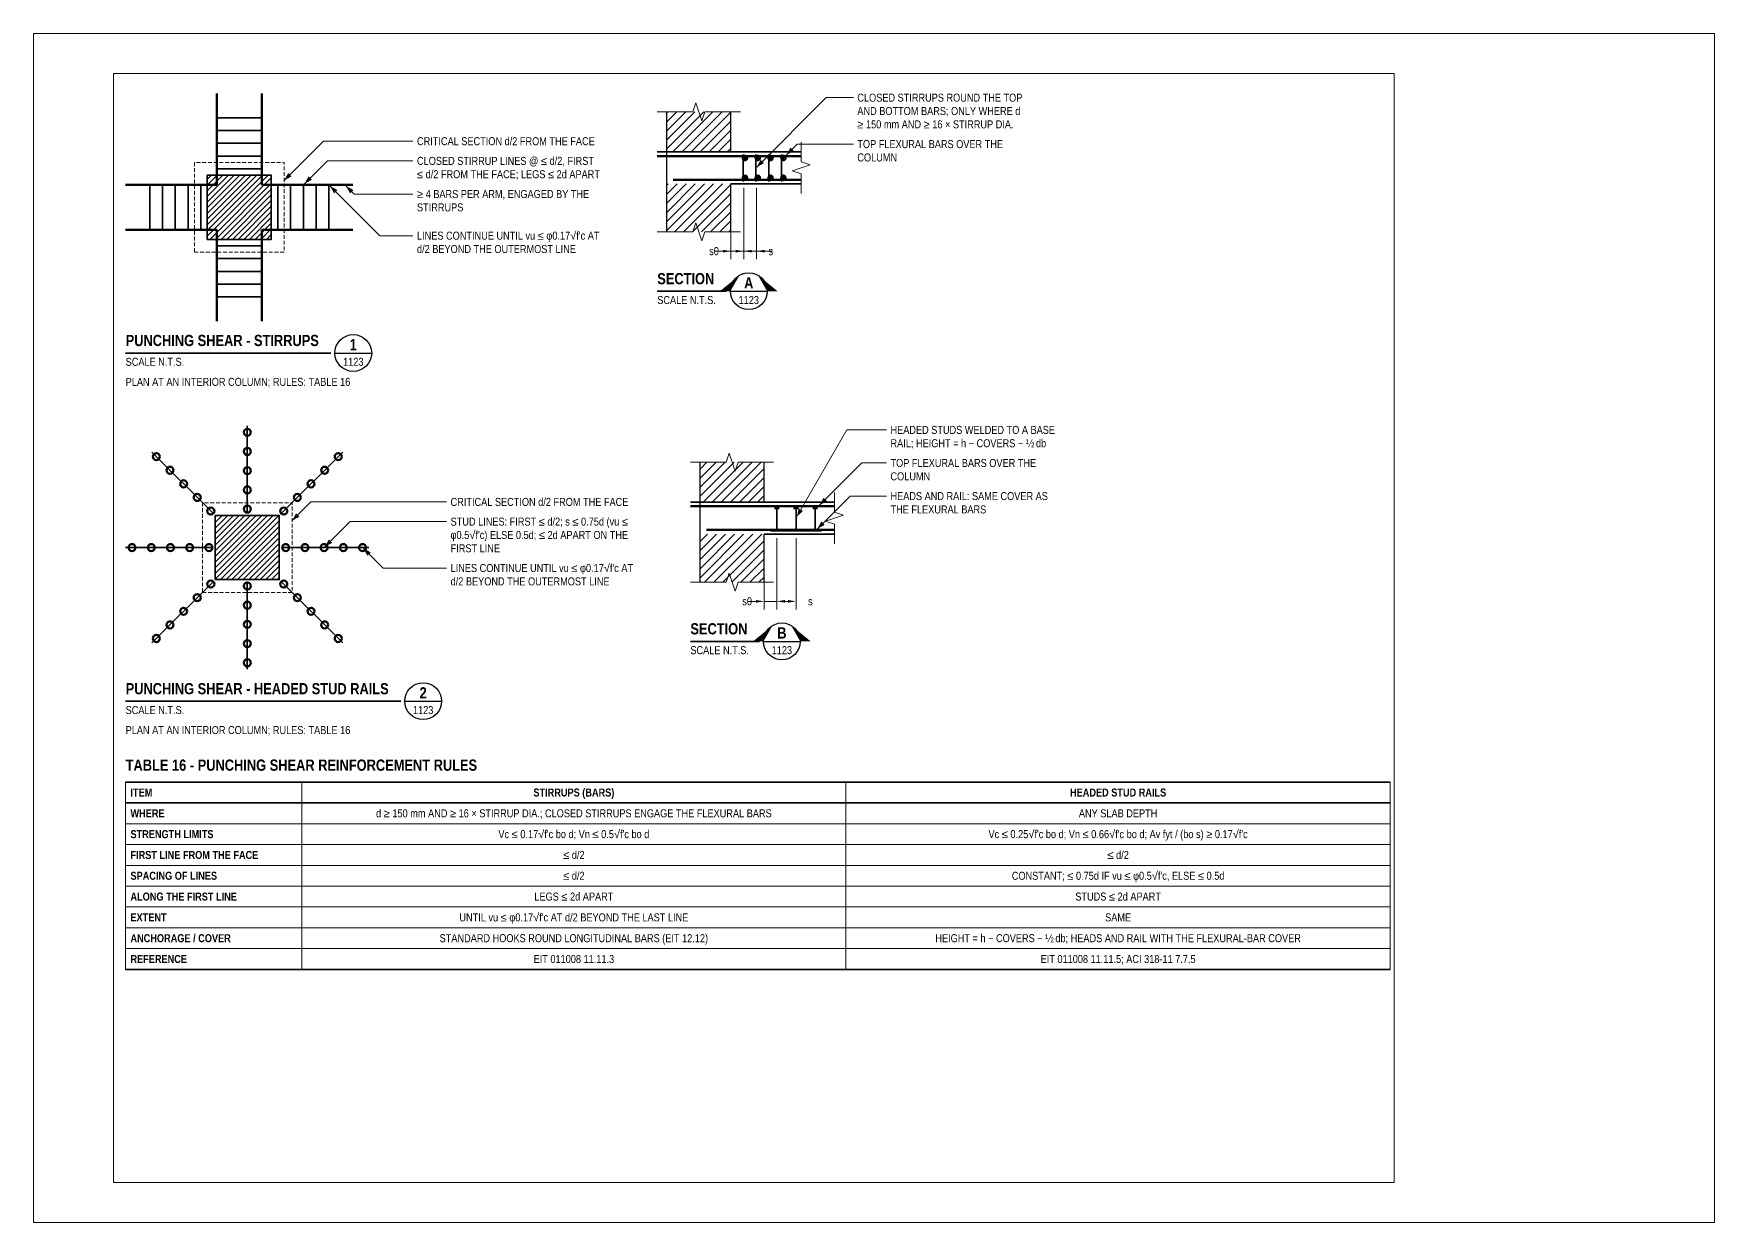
# Model space of a CAD drawing. Header units: millimetres. Extents: x 0 to 91000, y 0 to 7425.
# Drawn here: x 23000 to 33500, y 0 to 7425 of the extents above; entities that cross this region are included whole.
import ezdxf
from ezdxf.enums import TextEntityAlignment as Align

# ---------------------------------------------------------------- set-up
doc = ezdxf.new("R2010")
doc.units = ezdxf.units.MM
doc.header["$LTSCALE"] = 3.75
doc.linetypes.add('HIDDEN', pattern=[9.525, 6.35, -3.175])
for name, color, linetype, lineweight in [('S-ANNO', 3, 'Continuous', 18), ('S-BREAK', 8, 'Continuous', 18), ('S-CONC', 4, 'Continuous', 35), ('S-CONC-VIS', 5, 'Continuous', 25), ('S-DET', 7, 'Continuous', 18), ('S-DIMS', 2, 'Continuous', 18), ('S-HATCH', 9, 'Continuous', 13), ('S-REBR', 1, 'Continuous', 50), ('S-REBR-SEC', 30, 'Continuous', 35), ('S-SYMB', 6, 'Continuous', 25), ('S-TEXT', 7, 'Continuous', 18), ('S-TITLE', 4, 'Continuous', 35), ('S-TTLB', 4, 'Continuous', 35), ('S-TTLB-THIN', 8, 'Continuous', 18), ('S-ZONE-DASH', 8, 'HIDDEN', 18)]:
    doc.layers.add(name, color=color, linetype=linetype, lineweight=lineweight)
doc.layers.add('S-SHEET', color=9, linetype='Continuous', lineweight=13, plot=False)
doc.layers.add('S-TB-AREA', color=9, linetype='Continuous', lineweight=13, plot=False)
doc.styles.add('AN', font='ARIALN_0.TTF')
doc.styles.add('ANB', font='ARIALNB_0.TTF')
doc.dimstyles.new('EIT-25', dxfattribs={"dimscale": 25, "dimtxt": 2, "dimasz": 2, "dimexe": 2, "dimexo": 1, "dimgap": 0.6, "dimtad": 1, "dimdec": 0, "dimtxsty": 'AN', "dimcen": 2.5, "dimclrd": 2, "dimclre": 8, "dimclrt": 7, "dimazin": 3, "dimtfac": 1, "dimtmove": 1, "dimatfit": 3, "dimlwd": -1, "dimlwe": -1, "dimarcsym": 0})

# ---------------------------------------------------------------- blocks, each defined once
blk = doc.blocks.new('DET-1123-1', base_point=(-710, -48710))
at = {"layer": 'S-HATCH'}
h = blk.add_hatch(dxfattribs=at)
h.set_pattern_fill('ANSI31', color=256, scale=7.874016)
h.paths.add_polyline_path([(-200, -48200), (200, -48200), (200, -47800), (-200, -47800)])
at = {"layer": 'S-ANNO', "flags": 128}
for points in [[(280, -47832), (525, -47587), (1010, -47587), (1085, -47587)], [(407, -47853), (550, -47710), (1010, -47710), (1085, -47710)], [(567, -47867), (878, -48178), (1010, -48178), (1085, -48178)], [(667, -47867), (717, -47917), (1010, -47917), (1085, -47917)]]:
    blk.add_lwpolyline(points, dxfattribs=at)
at = {"layer": 'S-ANNO'}
for points in [[(280, -47832), (326, -47807), (305, -47786)], [(407, -47853), (453, -47828), (432, -47807)], [(567, -47867), (592, -47913), (613, -47892)], [(667, -47867), (692, -47913), (713, -47892)]]:
    blk.add_solid(points, dxfattribs=at)
at = {"layer": 'S-CONC', "flags": 128}
blk.add_lwpolyline([(-200, -48200), (200, -48200), (200, -47800), (-200, -47800)], close=True, dxfattribs=at)
at = {"layer": 'S-REBR', "flags": 128}
for points in [[(-140, -47860), (-140, -47290)], [(140, -47860), (140, -47290)], [(-140, -47860), (-710, -47860)], [(140, -47860), (710, -47860)], [(-140, -48140), (-710, -48140)], [(-140, -48140), (-140, -48710)], [(140, -48140), (710, -48140)], [(140, -48140), (140, -48710)]]:
    blk.add_lwpolyline(points, dxfattribs=at)
at = {"layer": 'S-REBR-SEC'}
for p, q in [((140, -47440), (-140, -47440)), ((140, -47520), (-140, -47520)), ((140, -47600), (-140, -47600)), ((140, -47680), (-140, -47680)), ((140, -47760), (-140, -47760)), ((-560, -47860), (-560, -48140)), ((-480, -47860), (-480, -48140)), ((-400, -47860), (-400, -48140)), ((-320, -47860), (-320, -48140)), ((-240, -47860), (-240, -48140)), ((240, -48140), (240, -47860)), ((320, -48140), (320, -47860)), ((400, -48140), (400, -47860)), ((480, -48140), (480, -47860)), ((560, -48140), (560, -47860)), ((-140, -48240), (140, -48240)), ((-140, -48320), (140, -48320)), ((-140, -48400), (140, -48400)), ((-140, -48480), (140, -48480)), ((-140, -48560), (140, -48560))]:
    blk.add_line(p, q, dxfattribs=at)
at = {"layer": 'S-ZONE-DASH', "flags": 128}
blk.add_lwpolyline([(-280, -48280), (280, -48280), (280, -47720), (-280, -47720)], close=True, dxfattribs=at)
at = {"layer": 'S-TEXT', "char_height": 50, "attachment_point": 1, "style": 'AN'}
for s, insert, width in [('CRITICAL SECTION d/2 FROM THE FACE', (1110, -47562), 1167.57), ('CLOSED STIRRUP LINES @ ≤ d/2, FIRST\\P≤ d/2 FROM THE FACE; LEGS ≤ 2d APART', (1110, -47685), 1201.23), ('≥ 4 BARS PER ARM, ENGAGED BY THE\\PSTIRRUPS', (1110, -47892), 1131.42), ("LINES CONTINUE UNTIL vu ≤ φ0.17√f'c AT\\Pd/2 BEYOND THE OUTERMOST LINE", (1110, -48152), 1198.28)]:
    blk.add_mtext(s, dxfattribs=dict(at, insert=insert, width=width))
blk = doc.blocks.new('VT-1123-1', base_point=(23, 208.44))
at = {"layer": 'S-SYMB'}
blk.add_line((75.28, 217.2), (84.48, 217.2), dxfattribs=at)
blk.add_circle((79.88, 217.2), 4.6, dxfattribs=at)
at = {"layer": 'S-TITLE'}
blk.add_line((23, 217.2), (74.28, 217.2), dxfattribs=at)
at = {"layer": 'S-TEXT'}
for s, height, style, p in [('1', 2.8, 'ANB', (79.88, 219.3)), ('1123', 2, 'AN', (79.88, 215))]:
    blk.add_text(s, height=height, dxfattribs=dict(at, style=style)).set_placement(p, align=Align.MIDDLE_CENTER)
at = {"layer": 'S-TEXT', "style": 'AN'}
for s, p in [('SCALE N.T.S.', (23, 216)), ('PLAN AT AN INTERIOR COLUMN; RULES: TABLE 16', (23, 211))]:
    blk.add_text(s, height=2, dxfattribs=at).set_placement(p, align=Align.TOP_LEFT)
at = {"layer": 'S-TITLE', "style": 'ANB'}
blk.add_text('PUNCHING SHEAR - STIRRUPS', height=2.8, dxfattribs=at).set_placement((23, 218.1), align=Align.BOTTOM_LEFT)
blk = doc.blocks.new('VT-1123-A', base_point=(155.85, 228.04))
at = {"layer": 'S-SYMB'}
blk.add_line((174.11, 232.64), (183.31, 232.64), dxfattribs=at)
blk.add_circle((178.71, 232.64), 4.6, dxfattribs=at)
for points in [[(174.11, 232.64), (171.51, 232.64), (176.41, 236.64)], [(183.31, 232.64), (185.91, 232.64), (181.01, 236.64)]]:
    blk.add_solid(points, dxfattribs=at)
at = {"layer": 'S-TITLE'}
blk.add_line((155.85, 232.64), (173.11, 232.64), dxfattribs=at)
at = {"layer": 'S-TEXT'}
for s, height, style, p in [('A', 2.8, 'ANB', (178.71, 234.74)), ('1123', 2, 'AN', (178.71, 230.44))]:
    blk.add_text(s, height=height, dxfattribs=dict(at, style=style)).set_placement(p, align=Align.MIDDLE_CENTER)
at = {"layer": 'S-TEXT', "style": 'AN'}
blk.add_text('SCALE N.T.S.', height=2, dxfattribs=at).set_placement((155.85, 231.44), align=Align.TOP_LEFT)
at = {"layer": 'S-TITLE', "style": 'ANB'}
blk.add_text('SECTION', height=2.8, dxfattribs=at).set_placement((155.85, 233.54), align=Align.BOTTOM_LEFT)
blk = doc.blocks.new('DET-1123-2', base_point=(-760, -56760))
at = {"layer": 'S-HATCH'}
h = blk.add_hatch(dxfattribs=at)
h.set_pattern_fill('ANSI31', color=256, scale=7.874016)
h.paths.add_polyline_path([(-200, -56200), (200, -56200), (200, -55800), (-200, -55800)])
at = {"layer": 'S-ANNO', "flags": 128}
for points in [[(280, -55832), (397, -55715), (1170, -55715), (1245, -55715)], [(485, -55995), (642, -55838), (1170, -55838), (1245, -55838)], [(725, -56005), (848, -56128), (1170, -56128), (1245, -56128)]]:
    blk.add_lwpolyline(points, dxfattribs=at)
at = {"layer": 'S-ANNO'}
for points in [[(280, -55832), (326, -55807), (305, -55786)], [(485, -55995), (531, -55970), (510, -55949)], [(725, -56005), (750, -56051), (771, -56030)]]:
    blk.add_solid(points, dxfattribs=at)
at = {"layer": 'S-CONC', "flags": 128}
blk.add_lwpolyline([(-200, -56200), (200, -56200), (200, -55800), (-200, -55800)], close=True, dxfattribs=at)
at = {"layer": 'S-REBR'}
for centre in [(0, -55280), (-568, -55432), (0, -55400), (568, -55432), (-483, -55517), (0, -55520), (483, -55517), (-398, -55602), (0, -55640), (398, -55602), (-313, -55687), (-228, -55772), (0, -55760), (228, -55772), (313, -55687), (-720, -56000), (-600, -56000), (-480, -56000), (-360, -56000), (-240, -56000), (240, -56000), (360, -56000), (480, -56000), (600, -56000), (720, -56000), (-228, -56228), (0, -56240), (228, -56228), (-398, -56398), (-313, -56313), (0, -56360), (313, -56313), (398, -56398), (-483, -56483), (0, -56480), (483, -56483), (-568, -56568), (0, -56600), (568, -56568), (0, -56720)]:
    blk.add_circle(centre, 22, dxfattribs=at)
at = {"layer": 'S-REBR-SEC'}
for p, q in [((0, -55780), (0, -55240)), ((-214, -55786), (-596, -55404)), ((214, -55786), (596, -55404)), ((-220, -56000), (-760, -56000)), ((220, -56000), (760, -56000)), ((-214, -56214), (-596, -56596)), ((0, -56220), (0, -56760)), ((214, -56214), (596, -56596))]:
    blk.add_line(p, q, dxfattribs=at)
at = {"layer": 'S-ZONE-DASH', "flags": 128}
blk.add_lwpolyline([(-280, -56280), (280, -56280), (280, -55720), (-280, -55720)], close=True, dxfattribs=at)
at = {"layer": 'S-TEXT', "char_height": 50, "attachment_point": 1, "style": 'AN'}
for s, insert, width in [('CRITICAL SECTION d/2 FROM THE FACE', (1270, -55690), 1167.57), ("STUD LINES: FIRST ≤ d/2; s ≤ 0.75d (vu ≤\\Pφ0.5√f'c) ELSE 0.5d; ≤ 2d APART ON THE\\PFIRST LINE", (1270, -55813), 1165.4), ("LINES CONTINUE UNTIL vu ≤ φ0.17√f'c AT\\Pd/2 BEYOND THE OUTERMOST LINE", (1270, -56103), 1198.28)]:
    blk.add_mtext(s, dxfattribs=dict(at, insert=insert, width=width))
blk = doc.blocks.new('VT-1123-2', base_point=(23, 121.44))
at = {"layer": 'S-SYMB'}
blk.add_line((92.74, 130.2), (101.94, 130.2), dxfattribs=at)
blk.add_circle((97.34, 130.2), 4.6, dxfattribs=at)
at = {"layer": 'S-TITLE'}
blk.add_line((23, 130.2), (91.74, 130.2), dxfattribs=at)
at = {"layer": 'S-TEXT'}
for s, height, style, p in [('2', 2.8, 'ANB', (97.34, 132.3)), ('1123', 2, 'AN', (97.34, 128))]:
    blk.add_text(s, height=height, dxfattribs=dict(at, style=style)).set_placement(p, align=Align.MIDDLE_CENTER)
at = {"layer": 'S-TEXT', "style": 'AN'}
for s, p in [('SCALE N.T.S.', (23, 129)), ('PLAN AT AN INTERIOR COLUMN; RULES: TABLE 16', (23, 124))]:
    blk.add_text(s, height=2, dxfattribs=at).set_placement(p, align=Align.TOP_LEFT)
at = {"layer": 'S-TITLE', "style": 'ANB'}
blk.add_text('PUNCHING SHEAR - HEADED STUD RAILS', height=2.8, dxfattribs=at).set_placement((23, 131.1), align=Align.BOTTOM_LEFT)
blk = doc.blocks.new('VT-1123-B', base_point=(164.13, 140.57))
at = {"layer": 'S-SYMB'}
blk.add_line((182.39, 145.17), (191.59, 145.17), dxfattribs=at)
blk.add_circle((186.99, 145.17), 4.6, dxfattribs=at)
for points in [[(182.39, 145.17), (179.79, 145.17), (184.69, 149.17)], [(191.59, 145.17), (194.19, 145.17), (189.29, 149.17)]]:
    blk.add_solid(points, dxfattribs=at)
at = {"layer": 'S-TITLE'}
blk.add_line((164.13, 145.17), (181.39, 145.17), dxfattribs=at)
at = {"layer": 'S-TEXT'}
for s, height, style, p in [('B', 2.8, 'ANB', (186.99, 147.27)), ('1123', 2, 'AN', (186.99, 142.97))]:
    blk.add_text(s, height=height, dxfattribs=dict(at, style=style)).set_placement(p, align=Align.MIDDLE_CENTER)
at = {"layer": 'S-TEXT', "style": 'AN'}
blk.add_text('SCALE N.T.S.', height=2, dxfattribs=at).set_placement((164.13, 143.97), align=Align.TOP_LEFT)
at = {"layer": 'S-TITLE', "style": 'ANB'}
blk.add_text('SECTION', height=2.8, dxfattribs=at).set_placement((164.13, 146.07), align=Align.BOTTOM_LEFT)
blk = doc.blocks.new('TBL-1123-1', base_point=(23, 63.2))
at = {"layer": 'S-TTLB'}
for p, q in [((23, 110), (339, 110)), ((23, 104.8), (339, 104.8)), ((23, 63.2), (339, 63.2))]:
    blk.add_line(p, q, dxfattribs=at)
at = {"layer": 'S-TTLB-THIN'}
for p, q in [((23, 110), (23, 63.2)), ((67, 110), (67, 63.2)), ((203, 110), (203, 63.2)), ((339, 110), (339, 63.2)), ((23, 99.6), (339, 99.6)), ((23, 94.4), (339, 94.4)), ((23, 89.2), (339, 89.2)), ((23, 84), (339, 84)), ((23, 78.8), (339, 78.8)), ((23, 73.6), (339, 73.6)), ((23, 68.4), (339, 68.4))]:
    blk.add_line(p, q, dxfattribs=at)
at = {"layer": 'S-TEXT', "style": 'ANB'}
for s, p in [('ITEM', (24.2, 107.4)), ('WHERE', (24.2, 102.2)), ('STRENGTH LIMITS', (24.2, 97)), ('FIRST LINE FROM THE FACE', (24.2, 91.8)), ('SPACING OF LINES', (24.2, 86.6)), ('ALONG THE FIRST LINE', (24.2, 81.4)), ('EXTENT', (24.2, 76.2)), ('ANCHORAGE / COVER', (24.2, 71)), ('REFERENCE', (24.2, 65.8))]:
    blk.add_text(s, height=2, dxfattribs=at).set_placement(p, align=Align.MIDDLE_LEFT)
at = {"layer": 'S-TEXT'}
for s, style, p in [('STIRRUPS (BARS)', 'ANB', (135, 107.4)), ('HEADED STUD RAILS', 'ANB', (271, 107.4)), ('d ≥ 150 mm AND ≥ 16 × STIRRUP DIA.; CLOSED STIRRUPS ENGAGE THE FLEXURAL BARS', 'AN', (135, 102.2)), ('ANY SLAB DEPTH', 'AN', (271, 102.2)), ("Vc ≤ 0.17√f'c bo d; Vn ≤ 0.5√f'c bo d", 'AN', (135, 97)), ("Vc ≤ 0.25√f'c bo d; Vn ≤ 0.66√f'c bo d; Av fyt / (bo s) ≥ 0.17√f'c", 'AN', (271, 97)), ('≤ d/2', 'AN', (135, 91.8)), ('≤ d/2', 'AN', (271, 91.8)), ('≤ d/2', 'AN', (135, 86.6)), ("CONSTANT; ≤ 0.75d IF vu ≤ φ0.5√f'c, ELSE ≤ 0.5d", 'AN', (271, 86.6)), ('LEGS ≤ 2d APART', 'AN', (135, 81.4)), ('STUDS ≤ 2d APART', 'AN', (271, 81.4)), ("UNTIL vu ≤ φ0.17√f'c AT d/2 BEYOND THE LAST LINE", 'AN', (135, 76.2)), ('SAME', 'AN', (271, 76.2)), ('STANDARD HOOKS ROUND LONGITUDINAL BARS (EIT 12.12)', 'AN', (135, 71)), ('HEIGHT = h − COVERS − ½ db; HEADS AND RAIL WITH THE FLEXURAL-BAR COVER', 'AN', (271, 71)), ('EIT 011008 11.11.3', 'AN', (135, 65.8)), ('EIT 011008 11.11.5; ACI 318-11 7.7.5', 'AN', (271, 65.8))]:
    blk.add_text(s, height=2, dxfattribs=dict(at, style=style)).set_placement(p, align=Align.MIDDLE_CENTER)
at = {"layer": 'S-TITLE', "style": 'ANB'}
blk.add_text('TABLE 16 - PUNCHING SHEAR REINFORCEMENT RULES', height=2.8, dxfattribs=at).set_placement((23, 112), align=Align.BOTTOM_LEFT)
blk = doc.blocks.new('DET-1123-A', base_point=(7740, -48470))
at = {"layer": 'S-HATCH'}
h = blk.add_hatch(dxfattribs=at)
h.set_pattern_fill('ANSI31', color=256, scale=12.59843)
h.paths.add_polyline_path([(7800, -47800), (8200, -47800), (8200, -47550), (7800, -47550)])
h = blk.add_hatch(dxfattribs=at)
h.set_pattern_fill('ANSI31', color=256, scale=12.59843)
h.paths.add_polyline_path([(7800, -48300), (8200, -48300), (8200, -48000), (7800, -48000)])
at = {"layer": 'S-REBR'}
h = blk.add_hatch(color=256, dxfattribs=at)
h.dxf.hatch_style = 1
edge = h.paths.add_edge_path()
edge.add_arc((8288, -47838), 13.8, 0, 360)
h = blk.add_hatch(color=256, dxfattribs=at)
h.dxf.hatch_style = 1
edge = h.paths.add_edge_path()
edge.add_arc((8368, -47838), 13.8, 0, 360)
h = blk.add_hatch(color=256, dxfattribs=at)
h.dxf.hatch_style = 1
edge = h.paths.add_edge_path()
edge.add_arc((8448, -47838), 13.8, 0, 360)
h = blk.add_hatch(color=256, dxfattribs=at)
h.dxf.hatch_style = 1
edge = h.paths.add_edge_path()
edge.add_arc((8528, -47838), 13.8, 0, 360)
h = blk.add_hatch(color=256, dxfattribs=at)
h.dxf.hatch_style = 1
edge = h.paths.add_edge_path()
edge.add_arc((8288, -47962), 13.8, 0, 360)
h = blk.add_hatch(color=256, dxfattribs=at)
h.dxf.hatch_style = 1
edge = h.paths.add_edge_path()
edge.add_arc((8368, -47962), 13.8, 0, 360)
h = blk.add_hatch(color=256, dxfattribs=at)
h.dxf.hatch_style = 1
edge = h.paths.add_edge_path()
edge.add_arc((8448, -47962), 13.8, 0, 360)
h = blk.add_hatch(color=256, dxfattribs=at)
h.dxf.hatch_style = 1
edge = h.paths.add_edge_path()
edge.add_arc((8528, -47962), 13.8, 0, 360)
at = {"layer": 'S-ANNO', "flags": 128}
for points in [[(8361.5, -47894.5), (8795, -47461), (8890, -47461), (8965, -47461)], [(8547.2, -47818.8), (8615, -47751), (8890, -47751), (8965, -47751)]]:
    blk.add_lwpolyline(points, dxfattribs=at)
at = {"layer": 'S-ANNO'}
for points in [[(8547.2, -47818.8), (8593.2, -47794), (8572, -47772.8)], [(8361.5, -47894.5), (8407.4, -47869.8), (8386.2, -47848.6)]]:
    blk.add_solid(points, dxfattribs=at)
at = {"layer": 'S-BREAK', "flags": 128}
for points in [[(7740, -47550), (7962.5, -47550), (7981.2, -47493.8), (8018.8, -47606.2), (8037.5, -47550), (8260, -47550)], [(8640, -48060), (8640, -47937.5), (8583.8, -47918.8), (8696.2, -47881.2), (8640, -47862.5), (8640, -47740)], [(7740, -48300), (7962.5, -48300), (7981.2, -48243.8), (8018.8, -48356.2), (8037.5, -48300), (8260, -48300)]]:
    blk.add_lwpolyline(points, dxfattribs=at)
at = {"layer": 'S-CONC'}
for p, q in [((7740, -47800), (8640, -47800)), ((8200, -48000), (8640, -48000))]:
    blk.add_line(p, q, dxfattribs=at)
at = {"layer": 'S-CONC-VIS'}
for p, q in [((7800, -47800), (7800, -47550)), ((7800, -48300), (7800, -47550)), ((8200, -47800), (8200, -47550)), ((8200, -48300), (8200, -48000)), ((7800, -48300), (7800, -48300))]:
    blk.add_line(p, q, dxfattribs=at)
at = {"layer": 'S-REBR', "flags": 128}
for points in [[(7740, -47826), (8640, -47826)], [(7840, -47974), (8640, -47974)]]:
    blk.add_lwpolyline(points, dxfattribs=at)
at = {"layer": 'S-REBR'}
for centre in [(8288, -47838), (8368, -47838), (8448, -47838), (8528, -47838), (8288, -47962), (8368, -47962), (8448, -47962), (8528, -47962)]:
    blk.add_circle(centre, 13.8, dxfattribs=at)
at = {"layer": 'S-REBR-SEC', "flags": 128}
for points in [[(8276, -47984), (8276, -47816)], [(8356, -47984), (8356, -47816)], [(8436, -47984), (8436, -47816)], [(8516, -47984), (8516, -47816)]]:
    blk.add_lwpolyline(points, dxfattribs=at)
at = {"layer": 'S-TEXT', "char_height": 50, "attachment_point": 1, "style": 'AN'}
for s, insert, width in [('CLOSED STIRRUPS ROUND THE TOP\\PAND BOTTOM BARS; ONLY WHERE d\\P≥ 150 mm AND ≥ 16 × STIRRUP DIA.', (8990, -47436), 1084.707), ('TOP FLEXURAL BARS OVER THE\\PCOLUMN', (8990, -47726), 959.141)]:
    blk.add_mtext(s, dxfattribs=dict(at, insert=insert, width=width))
at = {"layer": 'S-DIMS'}
for base, p1, p2, location, text in [((8200, -48420), (8200, -48000), (8280, -48000), (8094.7, -48420), 's0'), ((8280, -48420), (8280, -48000), (8360, -48000), (8449.3, -48420), 's')]:
    blk.add_linear_dim(base=base, p1=p1, p2=p2, location=location, text=text, dimstyle='EIT-25', override={"dimtmove": 2}, dxfattribs=at).render()
blk = doc.blocks.new('DET-1123-B', base_point=(7740, -56470))
at = {"layer": 'S-HATCH'}
h = blk.add_hatch(dxfattribs=at)
h.set_pattern_fill('ANSI31', color=256, scale=12.59843)
h.paths.add_polyline_path([(7800, -55800), (8200, -55800), (8200, -55550), (7800, -55550)])
h = blk.add_hatch(dxfattribs=at)
h.set_pattern_fill('ANSI31', color=256, scale=12.59843)
h.paths.add_polyline_path([(7800, -56300), (8200, -56300), (8200, -56000), (7800, -56000)])
at = {"layer": 'S-ANNO', "flags": 128}
for points in [[(8405.1, -55891.1), (8718, -55349.2), (8890, -55349.2), (8965, -55349.2)], [(8547.2, -55818.8), (8810.2, -55555.8), (8890, -55555.8), (8965, -55555.8)], [(8533.3, -55966.7), (8737.5, -55762.5), (8890, -55762.5), (8965, -55762.5)]]:
    blk.add_lwpolyline(points, dxfattribs=at)
at = {"layer": 'S-ANNO'}
for points in [[(8405.1, -55891.1), (8443.1, -55855.3), (8417.1, -55840.3)], [(8547.2, -55818.8), (8593.2, -55794), (8572, -55772.8)], [(8533.3, -55966.7), (8579.2, -55942), (8558, -55920.8)]]:
    blk.add_solid(points, dxfattribs=at)
at = {"layer": 'S-BREAK', "flags": 128}
for points in [[(7740, -55550), (7962.5, -55550), (7981.2, -55493.8), (8018.8, -55606.2), (8037.5, -55550), (8260, -55550)], [(8640, -56060), (8640, -55937.5), (8583.8, -55918.8), (8696.2, -55881.2), (8640, -55862.5), (8640, -55740)], [(7740, -56300), (7962.5, -56300), (7981.2, -56243.8), (8018.8, -56356.2), (8037.5, -56300), (8260, -56300)]]:
    blk.add_lwpolyline(points, dxfattribs=at)
at = {"layer": 'S-CONC'}
for p, q in [((7740, -55800), (8640, -55800)), ((8200, -56000), (8640, -56000))]:
    blk.add_line(p, q, dxfattribs=at)
at = {"layer": 'S-CONC-VIS'}
for p, q in [((7800, -55800), (7800, -55550)), ((7800, -56300), (7800, -55550)), ((8200, -55800), (8200, -55550)), ((8200, -56300), (8200, -56000)), ((7800, -56300), (7800, -56300))]:
    blk.add_line(p, q, dxfattribs=at)
at = {"layer": 'S-REBR', "flags": 128}
for points in [[(7740, -55826), (8640, -55826)], [(8265, -55838), (8295, -55838)], [(8385, -55838), (8415, -55838)], [(8505, -55838), (8535, -55838)], [(7840, -55974), (8640, -55974)]]:
    blk.add_lwpolyline(points, dxfattribs=at)
at = {"layer": 'S-REBR-SEC'}
for p, q in [((8280, -55980), (8280, -55838)), ((8400, -55980), (8400, -55838)), ((8520, -55980), (8520, -55838))]:
    blk.add_line(p, q, dxfattribs=at)
at = {"layer": 'S-REBR-SEC', "flags": 128}
blk.add_lwpolyline([(8240, -55980), (8560, -55980)], dxfattribs=at)
at = {"layer": 'S-TEXT', "char_height": 50, "attachment_point": 1, "style": 'AN'}
for s, insert, width in [('HEADED STUDS WELDED TO A BASE\\PRAIL; HEIGHT = h − COVERS − ½ db', (8990, -55324.2), 1081.48), ('TOP FLEXURAL BARS OVER THE\\PCOLUMN', (8990, -55530.8), 959.141), ('HEADS AND RAIL: SAME COVER AS\\PTHE FLEXURAL BARS', (8990, -55737.5), 1035.226)]:
    blk.add_mtext(s, dxfattribs=dict(at, insert=insert, width=width))
at = {"layer": 'S-DIMS'}
for base, p1, p2, location, text in [((8200, -56420), (8200, -56000), (8280, -56000), (8094.7, -56420), 's0'), ((8280, -56420), (8280, -56000), (8400, -56000), (8489.3, -56420), 's')]:
    blk.add_linear_dim(base=base, p1=p1, p2=p2, location=location, text=text, dimstyle='EIT-25', override={"dimtmove": 2}, dxfattribs=at).render()

msp = doc.modelspace()

# ---------------------------------------------------------------- linework, layer by layer
at = {"layer": 'S-SHEET', "flags": 128}
msp.add_lwpolyline([(23000, 0), (33500, 0), (33500, 7425), (23000, 7425)], close=True, dxfattribs=at)
at = {"layer": 'S-TB-AREA', "flags": 128}
msp.add_lwpolyline([(23500, 250), (31500, 250), (31500, 7175), (23500, 7175)], close=True, dxfattribs=at)

# ---------------------------------------------------------------- block references
at = {"layer": 'S-DET', "zscale": 25}
for name, p in [('DET-1123-1', (23575, 5630)), ('DET-1123-A', (26896, 6016)), ('DET-1123-2', (23575, 3455)), ('DET-1123-B', (27103, 3829))]:
    msp.add_blockref(name, p, dxfattribs=at)
at = {"layer": 'S-TEXT', "xscale": 25, "yscale": 25, "zscale": 25}
for name, p in [('VT-1123-A', (26896, 5701)), ('VT-1123-1', (23575, 5211)), ('VT-1123-B', (27103, 3514)), ('VT-1123-2', (23575, 3036)), ('TBL-1123-1', (23575, 1580))]:
    msp.add_blockref(name, p, dxfattribs=at)

doc.saveas('drawing.dxf')
